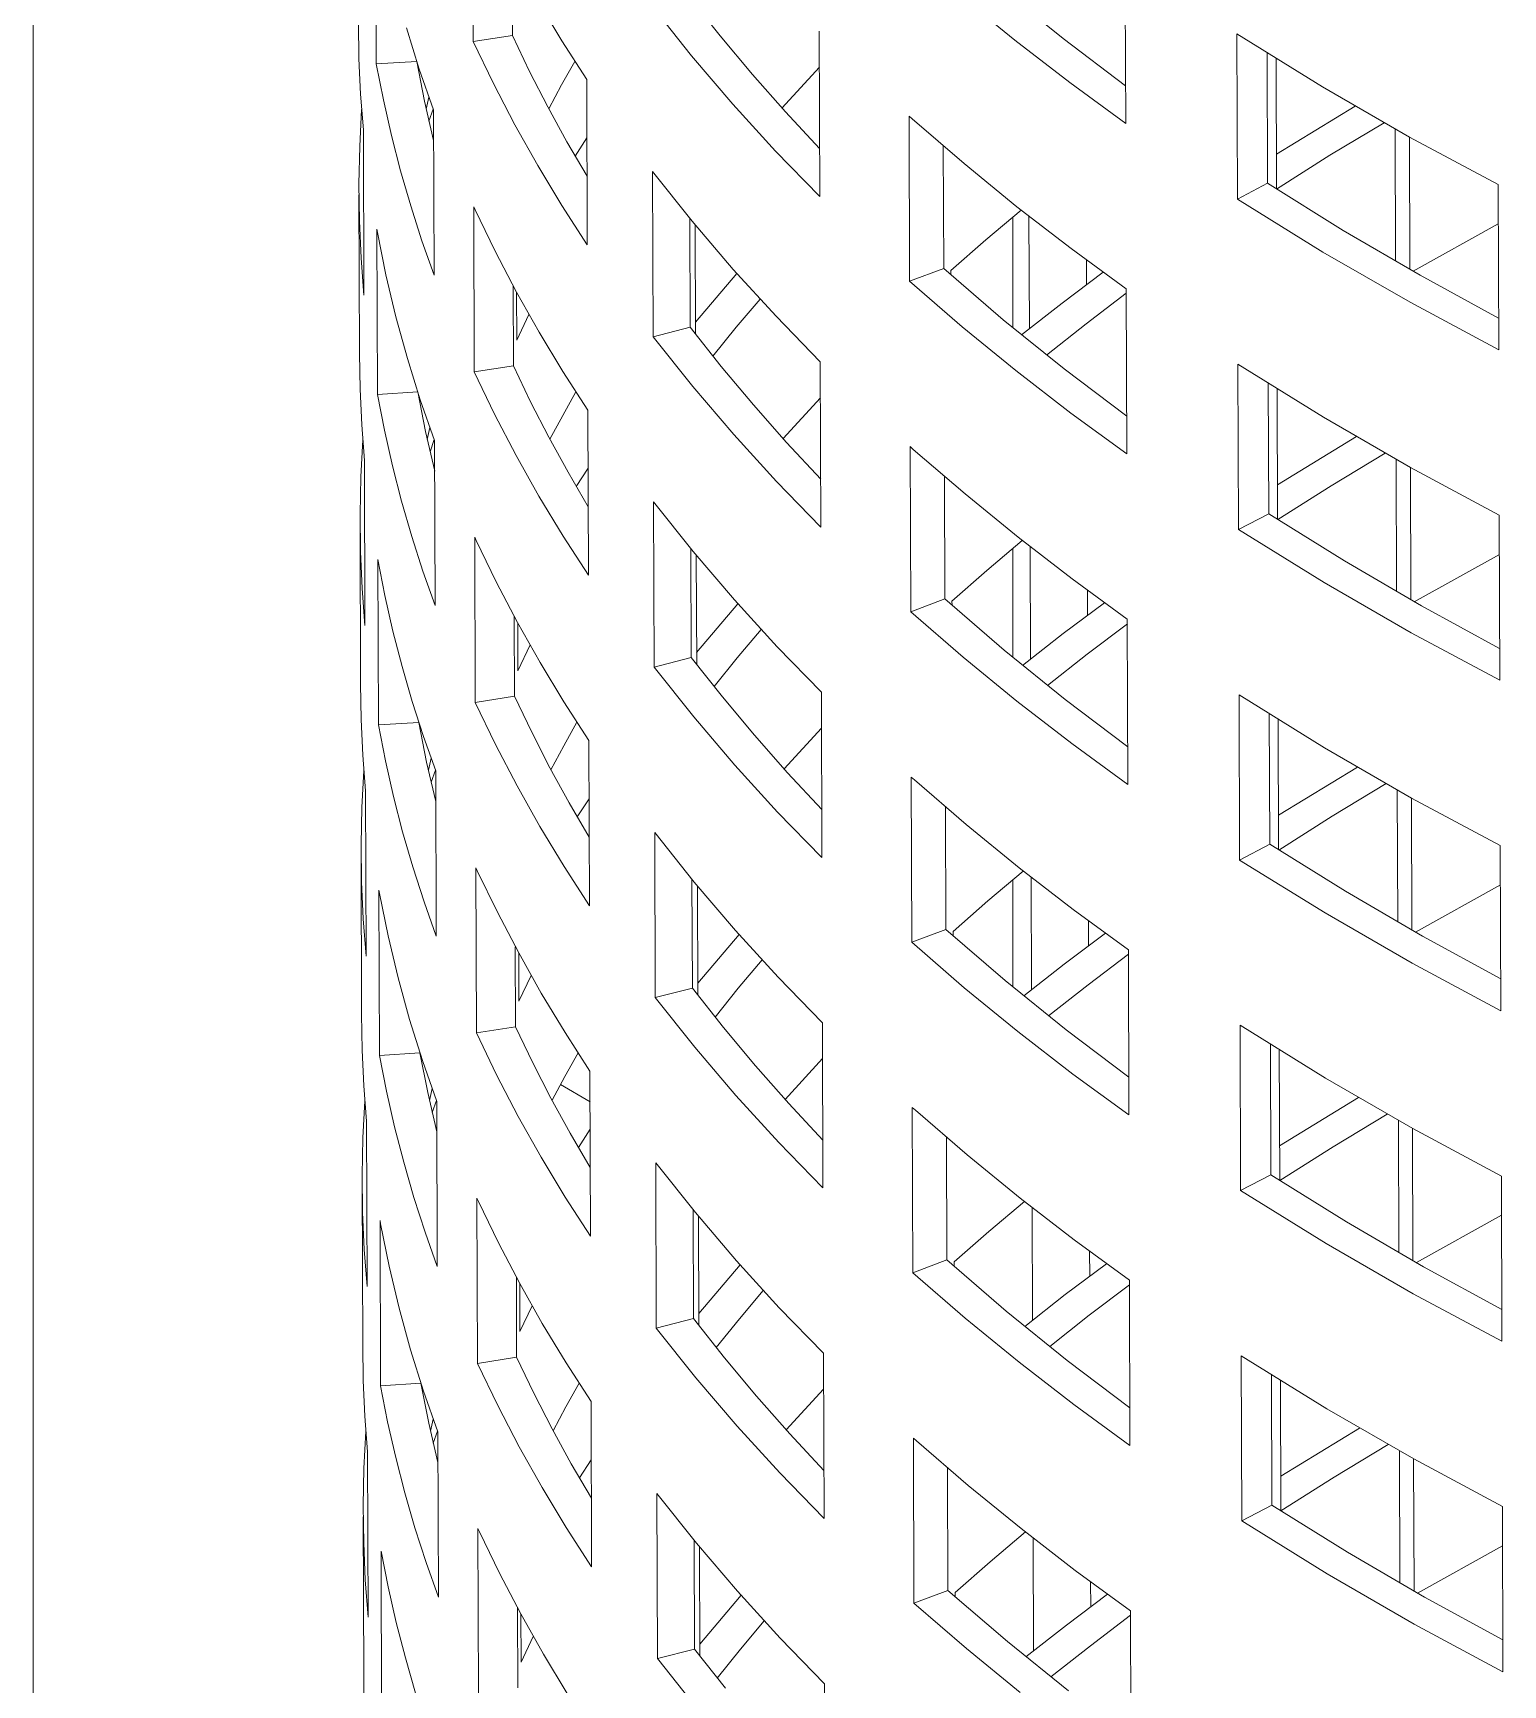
# Model space of a CAD drawing. Header units: millimetres. Extents: x 311 to 4068, y 1050 to 3803.
# Drawn here: x 3656.4 to 3728.9, y 2952.8 to 3034.3 of the extents above; entities that cross this region are included whole.
import ezdxf

# ---------------------------------------------------------------- set-up
doc = ezdxf.new("R2010")
doc.units = ezdxf.units.MM
doc.layers.add('ZANO_R', color=7, linetype='Continuous', lineweight=0)

msp = doc.modelspace()

# ---------------------------------------------------------------- linework, layer by layer
at = {"layer": 'ZANO_R'}
for p, q in [((3656.418, 2697.847), (3656.418, 3165.933)), ((3678.113, 3033.874), (3678.087, 3042.023)), ((3673.339, 3032.767), (3673.313, 3040.917)), ((3680.046, 3034.176), (3680.033, 3038.122)), ((3710.256, 3037.978), (3710.282, 3029.828)), ((3682.484, 3033.9), (3681.312, 3035.841)), ((3690.293, 3034.149), (3688.76, 3036.087)), ((3704.813, 3033.939), (3702.165, 3036.106)), ((3707.193, 3034.022), (3704.185, 3036.453)), ((3688.882, 3033.166), (3686.932, 3035.613)), ((3672.458, 3034.792), (3672.485, 3033.031)), ((3675.455, 3032.507), (3674.82, 3034.54)), ((3678.113, 3033.874), (3680.046, 3034.176)), ((3680.895, 3032.402), (3680.046, 3034.176)), ((3691.876, 3032.252), (3690.293, 3034.149)), ((3695.174, 3034.376), (3695.2, 3026.226)), ((3715.789, 3026.103), (3715.763, 3034.253)), ((3715.763, 3034.253), (3719.978, 3031.641)), ((3679.113, 3031.8), (3678.113, 3033.874)), ((3683.714, 3031.997), (3682.484, 3033.9)), ((3707.519, 3031.846), (3704.813, 3033.939)), ((3710.276, 3031.688), (3707.193, 3034.022)), ((3717.277, 3026.881), (3717.256, 3033.305)), ((3672.485, 3033.031), (3672.566, 3031.271)), ((3673.339, 3032.767), (3675.329, 3032.891)), ((3673.686, 3030.999), (3673.339, 3032.767)), ((3675.329, 3032.891), (3675.329, 3032.898)), ((3675.714, 3030.933), (3675.329, 3032.891)), ((3676.161, 3030.498), (3675.455, 3032.507)), ((3683.126, 3032.893), (3682.474, 3031.73)), ((3690.912, 3030.784), (3688.882, 3033.166)), ((3695.18, 3032.607), (3693.337, 3030.592)), ((3717.695, 3033.031), (3717.716, 3026.599)), ((3680.176, 3029.759), (3679.113, 3031.8)), ((3681.792, 3030.653), (3680.895, 3032.402)), ((3682.474, 3031.73), (3681.844, 3030.555)), ((3683.714, 3031.997), (3683.741, 3023.847)), ((3693.51, 3030.399), (3691.876, 3032.252)), ((3710.282, 3029.828), (3707.519, 3031.846)), ((3672.566, 3031.271), (3672.701, 3029.515)), ((3674.084, 3029.241), (3673.686, 3030.999)), ((3676.166, 3028.989), (3675.714, 3030.933)), ((3675.932, 3031.129), (3675.801, 3030.536)), ((3719.978, 3031.641), (3724.272, 3029.161)), ((3672.521, 3028.694), (3672.617, 3030.526)), ((3675.935, 3029.943), (3676.147, 3030.537)), ((3676.161, 3030.498), (3676.187, 3022.348)), ((3682.737, 3028.928), (3681.792, 3030.653)), ((3693.018, 3028.469), (3690.912, 3030.784)), ((3695.192, 3028.59), (3693.51, 3030.399)), ((3699.63, 3022.045), (3699.604, 3030.195)), ((3699.604, 3030.195), (3699.759, 3030.057)), ((3702.31, 3027.856), (3699.759, 3030.057)), ((3717.711, 3028.311), (3721.599, 3030.684)), ((3672.701, 3029.515), (3672.727, 3021.365)), ((3674.533, 3027.495), (3674.084, 3029.241)), ((3681.303, 3027.751), (3680.176, 3029.759)), ((3720.352, 3028.26), (3723.016, 3029.869)), ((3723.563, 3029.56), (3723.584, 3023.041)), ((3672.484, 3026.86), (3672.521, 3028.694)), ((3683.73, 3027.23), (3682.737, 3028.928)), ((3683.141, 3028.226), (3683.724, 3029.126)), ((3695.2, 3026.226), (3693.018, 3028.469)), ((3701.309, 3022.679), (3701.289, 3028.72)), ((3724.286, 3022.639), (3724.264, 3029.167)), ((3724.272, 3029.161), (3728.641, 3026.816)), ((3682.491, 3025.78), (3681.303, 3027.751)), ((3704.92, 3025.725), (3702.31, 3027.856)), ((3717.721, 3026.596), (3720.352, 3028.26)), ((3672.507, 3025.026), (3672.484, 3026.86)), ((3675.034, 3025.763), (3674.533, 3027.495)), ((3686.985, 3019.314), (3686.959, 3027.464)), ((3686.959, 3027.464), (3688.909, 3025.016)), ((3717.277, 3026.881), (3715.789, 3026.103)), ((3721.009, 3024.559), (3717.277, 3026.881)), ((3728.641, 3026.816), (3728.667, 3018.667)), ((3672.51, 3018.493), (3672.485, 3026.312)), ((3720.004, 3023.491), (3715.789, 3026.103)), ((3675.585, 3024.047), (3675.034, 3025.763)), ((3678.166, 3017.574), (3678.14, 3025.724)), ((3678.14, 3025.724), (3678.213, 3025.565)), ((3679.202, 3023.525), (3678.213, 3025.565)), ((3683.741, 3023.847), (3682.491, 3025.78)), ((3688.813, 3019.788), (3688.796, 3025.149)), ((3705.128, 3025.561), (3703.382, 3024.086)), ((3704.718, 3025.22), (3704.718, 3019.753)), ((3707.587, 3023.665), (3704.92, 3025.725)), ((3705.513, 3025.258), (3705.531, 3019.706)), ((3672.588, 3023.194), (3672.507, 3025.026)), ((3673.392, 3016.468), (3673.366, 3024.618)), ((3673.366, 3024.618), (3673.395, 3024.454)), ((3673.816, 3022.366), (3673.395, 3024.454)), ((3688.909, 3025.016), (3690.938, 3022.634)), ((3689.063, 3024.826), (3689.08, 3019.441)), ((3724.805, 3022.343), (3721.009, 3024.559)), ((3728.647, 3024.879), (3724.454, 3022.543)), ((3676.187, 3022.348), (3675.585, 3024.047)), ((3680.253, 3021.516), (3679.202, 3023.525)), ((3703.382, 3024.086), (3701.666, 3022.578)), ((3710.309, 3021.678), (3707.587, 3023.665)), ((3672.727, 3021.365), (3672.588, 3023.194)), ((3708.347, 3021.878), (3708.343, 3023.104)), ((3724.298, 3021.012), (3720.004, 3023.491)), ((3674.308, 3020.294), (3673.816, 3022.366)), ((3691.114, 3022.435), (3689.078, 3020.032)), ((3690.938, 3022.634), (3693.045, 3020.32)), ((3699.63, 3022.045), (3701.309, 3022.679)), ((3702.217, 3019.807), (3699.63, 3022.045)), ((3704.238, 3020.154), (3701.309, 3022.679)), ((3701.666, 3022.578), (3701.666, 3022.361)), ((3709.176, 3022.494), (3707.146, 3020.967)), ((3728.662, 3020.235), (3724.805, 3022.343)), ((3680.099, 3017.877), (3680.086, 3021.823)), ((3681.364, 3019.541), (3680.253, 3021.516)), ((3680.256, 3021.508), (3680.263, 3019.141)), ((3691.08, 3019.777), (3692.254, 3021.173)), ((3708.328, 3019.952), (3710.309, 3021.456)), ((3710.309, 3021.678), (3710.335, 3013.529)), ((3674.873, 3018.241), (3674.308, 3020.294)), ((3680.263, 3019.141), (3680.864, 3020.413)), ((3693.045, 3020.32), (3695.226, 3018.076)), ((3707.146, 3020.967), (3705.148, 3019.401)), ((3728.667, 3018.667), (3724.298, 3021.012)), ((3682.536, 3017.601), (3681.364, 3019.541)), ((3686.985, 3019.314), (3688.813, 3019.788)), ((3690.345, 3017.85), (3688.813, 3019.788)), ((3689.935, 3018.357), (3691.08, 3019.777)), ((3704.865, 3017.64), (3702.217, 3019.807)), ((3707.245, 3017.723), (3704.238, 3020.154)), ((3706.376, 3018.41), (3708.328, 3019.952)), ((3688.935, 3016.866), (3686.985, 3019.314)), ((3672.51, 3018.493), (3672.537, 3016.732)), ((3675.508, 3016.208), (3674.873, 3018.241)), ((3678.166, 3017.574), (3680.099, 3017.877)), ((3680.947, 3016.103), (3680.099, 3017.877)), ((3691.929, 3015.953), (3690.345, 3017.85)), ((3695.226, 3018.076), (3695.253, 3009.927)), ((3715.842, 3009.804), (3715.815, 3017.953)), ((3715.815, 3017.953), (3720.03, 3015.342)), ((3679.165, 3015.501), (3678.166, 3017.574)), ((3683.767, 3015.697), (3682.536, 3017.601)), ((3707.572, 3015.547), (3704.865, 3017.64)), ((3710.329, 3015.389), (3707.245, 3017.723)), ((3717.33, 3010.581), (3717.309, 3017.005)), ((3672.537, 3016.732), (3672.618, 3014.972)), ((3673.392, 3016.468), (3675.381, 3016.592)), ((3673.738, 3014.699), (3673.392, 3016.468)), ((3675.381, 3016.592), (3675.381, 3016.599)), ((3675.767, 3014.633), (3675.381, 3016.592)), ((3676.214, 3014.199), (3675.508, 3016.208)), ((3683.179, 3016.594), (3682.527, 3015.431)), ((3690.964, 3014.484), (3688.935, 3016.866)), ((3695.232, 3016.307), (3693.389, 3014.293)), ((3717.748, 3016.731), (3717.769, 3010.3)), ((3680.229, 3013.459), (3679.165, 3015.501)), ((3681.845, 3014.353), (3680.947, 3016.103)), ((3682.527, 3015.431), (3681.896, 3014.256)), ((3683.767, 3015.697), (3683.793, 3007.548)), ((3693.562, 3014.1), (3691.929, 3015.953)), ((3710.335, 3013.529), (3707.572, 3015.547)), ((3672.618, 3014.972), (3672.754, 3013.216)), ((3674.136, 3012.941), (3673.738, 3014.699)), ((3676.218, 3012.689), (3675.767, 3014.633)), ((3675.984, 3014.83), (3675.853, 3014.236)), ((3720.03, 3015.342), (3724.324, 3012.862)), ((3672.574, 3012.395), (3672.669, 3014.226)), ((3675.988, 3013.644), (3676.199, 3014.237)), ((3676.214, 3014.199), (3676.24, 3006.049)), ((3682.79, 3012.629), (3681.845, 3014.353)), ((3693.071, 3012.17), (3690.964, 3014.484)), ((3695.245, 3012.291), (3693.562, 3014.1)), ((3699.683, 3005.746), (3699.656, 3013.896)), ((3699.656, 3013.896), (3699.811, 3013.758)), ((3702.363, 3011.557), (3699.811, 3013.758)), ((3717.763, 3012.012), (3721.651, 3014.384)), ((3672.754, 3013.216), (3672.78, 3005.066)), ((3674.586, 3011.196), (3674.136, 3012.941)), ((3681.355, 3011.452), (3680.229, 3013.459)), ((3720.404, 3011.96), (3723.068, 3013.57)), ((3723.616, 3013.26), (3723.637, 3006.742)), ((3672.537, 3010.561), (3672.574, 3012.395)), ((3683.782, 3010.931), (3682.79, 3012.629)), ((3683.194, 3011.926), (3683.776, 3012.827)), ((3695.253, 3009.927), (3693.071, 3012.17)), ((3701.362, 3006.38), (3701.342, 3012.42)), ((3724.338, 3006.34), (3724.317, 3012.868)), ((3724.324, 3012.862), (3728.694, 3010.517)), ((3682.544, 3009.481), (3681.355, 3011.452)), ((3704.973, 3009.425), (3702.363, 3011.557)), ((3717.774, 3010.297), (3720.404, 3011.96)), ((3672.559, 3008.727), (3672.537, 3010.561)), ((3675.087, 3009.464), (3674.586, 3011.196)), ((3687.038, 3003.014), (3687.011, 3011.164)), ((3687.011, 3011.164), (3688.961, 3008.717)), ((3717.33, 3010.581), (3715.842, 3009.804)), ((3721.062, 3008.26), (3717.33, 3010.581)), ((3728.694, 3010.517), (3728.72, 3002.367)), ((3672.563, 3002.193), (3672.537, 3010.013)), ((3720.057, 3007.192), (3715.842, 3009.804)), ((3675.638, 3007.748), (3675.087, 3009.464)), ((3678.219, 3001.275), (3678.192, 3009.425)), ((3678.192, 3009.425), (3678.266, 3009.265)), ((3679.255, 3007.226), (3678.266, 3009.265)), ((3683.793, 3007.548), (3682.544, 3009.481)), ((3688.866, 3003.488), (3688.848, 3008.85)), ((3705.18, 3009.261), (3703.435, 3007.787)), ((3704.718, 3008.877), (3704.718, 3003.497)), ((3707.64, 3007.366), (3704.973, 3009.425)), ((3705.566, 3008.958), (3705.584, 3003.407)), ((3672.64, 3006.895), (3672.559, 3008.727)), ((3673.445, 3000.169), (3673.418, 3008.318)), ((3673.764, 3006.549), (3673.418, 3008.318)), ((3688.961, 3008.717), (3690.991, 3006.334)), ((3689.115, 3008.526), (3689.133, 3003.142)), ((3724.858, 3006.044), (3721.062, 3008.26)), ((3728.7, 3008.579), (3724.507, 3006.244)), ((3676.24, 3006.049), (3675.638, 3007.748)), ((3680.305, 3005.217), (3679.255, 3007.226)), ((3703.435, 3007.787), (3701.718, 3006.278)), ((3710.361, 3005.379), (3707.64, 3007.366)), ((3672.78, 3005.066), (3672.64, 3006.895)), ((3674.162, 3004.791), (3673.764, 3006.549)), ((3708.4, 3005.579), (3708.396, 3006.805)), ((3724.351, 3004.712), (3720.057, 3007.192)), ((3691.166, 3006.136), (3689.131, 3003.733)), ((3690.991, 3006.334), (3693.097, 3004.02)), ((3699.683, 3005.746), (3701.362, 3006.38)), ((3702.27, 3003.507), (3699.683, 3005.746)), ((3704.29, 3003.854), (3701.362, 3006.38)), ((3701.718, 3006.278), (3701.719, 3006.062)), ((3709.228, 3006.194), (3707.199, 3004.668)), ((3728.715, 3003.935), (3724.858, 3006.044)), ((3674.612, 3003.046), (3674.162, 3004.791)), ((3680.151, 3001.577), (3680.139, 3005.523)), ((3681.417, 3003.242), (3680.305, 3005.217)), ((3680.308, 3005.209), (3680.316, 3002.841)), ((3691.133, 3003.477), (3692.307, 3004.874)), ((3708.38, 3003.653), (3710.362, 3005.157)), ((3710.361, 3005.379), (3710.388, 2997.229)), ((3680.316, 3002.841), (3680.917, 3004.113)), ((3693.097, 3004.02), (3695.279, 3001.777)), ((3707.199, 3004.668), (3705.2, 3003.101)), ((3728.72, 3002.367), (3724.351, 3004.712)), ((3682.589, 3001.301), (3681.417, 3003.242)), ((3687.038, 3003.014), (3688.866, 3003.488)), ((3690.398, 3001.55), (3688.866, 3003.488)), ((3689.987, 3002.057), (3691.133, 3003.477)), ((3704.918, 3001.34), (3702.27, 3003.507)), ((3707.298, 3001.423), (3704.29, 3003.854)), ((3706.429, 3002.11), (3708.38, 3003.653)), ((3675.113, 3001.314), (3674.612, 3003.046)), ((3688.987, 3000.567), (3687.038, 3003.014)), ((3672.563, 3002.193), (3672.59, 3000.432)), ((3678.219, 3001.275), (3680.151, 3001.577)), ((3681, 2999.804), (3680.151, 3001.577)), ((3691.981, 2999.654), (3690.398, 3001.55)), ((3695.279, 3001.777), (3695.305, 2993.627)), ((3715.894, 2993.504), (3715.868, 3001.654)), ((3715.868, 3001.654), (3720.083, 2999.042)), ((3675.664, 2999.598), (3675.113, 3001.314)), ((3679.218, 2999.201), (3678.219, 3001.275)), ((3683.82, 2999.398), (3682.589, 3001.301)), ((3707.624, 2999.247), (3704.918, 3001.34)), ((3710.382, 2999.09), (3707.298, 3001.423)), ((3717.382, 2994.282), (3717.361, 3000.706)), ((3672.59, 3000.432), (3672.671, 2998.673)), ((3673.445, 3000.169), (3675.434, 3000.292)), ((3673.791, 2998.4), (3673.445, 3000.169)), ((3675.434, 3000.292), (3675.434, 3000.299)), ((3675.819, 2998.334), (3675.434, 3000.292)), ((3683.231, 3000.295), (3682.579, 2999.131)), ((3691.017, 2998.185), (3688.987, 3000.567)), ((3695.285, 3000.008), (3693.442, 2997.994)), ((3717.801, 3000.432), (3717.821, 2994)), ((3676.266, 2997.899), (3675.664, 2999.598)), ((3680.281, 2997.16), (3679.218, 2999.201)), ((3681.897, 2998.054), (3681, 2999.804)), ((3682.579, 2999.131), (3681.949, 2997.956)), ((3683.82, 2999.398), (3683.846, 2991.248)), ((3693.615, 2997.8), (3691.981, 2999.654)), ((3710.388, 2997.229), (3707.624, 2999.247)), ((3672.671, 2998.673), (3672.806, 2996.916)), ((3674.189, 2996.642), (3673.791, 2998.4)), ((3676.271, 2996.39), (3675.819, 2998.334)), ((3676.037, 2998.53), (3675.906, 2997.937)), ((3720.083, 2999.042), (3724.377, 2996.562)), ((3672.626, 2996.095), (3672.722, 2997.927)), ((3676.041, 2997.344), (3676.252, 2997.938)), ((3676.266, 2997.899), (3676.292, 2989.749)), ((3682.842, 2996.329), (3681.897, 2998.054)), ((3693.124, 2995.871), (3691.017, 2998.185)), ((3695.298, 2995.991), (3693.615, 2997.8)), ((3699.735, 2989.447), (3699.709, 2997.596)), ((3699.709, 2997.596), (3699.864, 2997.458)), ((3702.415, 2995.257), (3699.864, 2997.458)), ((3717.816, 2995.713), (3721.704, 2998.085)), ((3672.806, 2996.916), (3672.833, 2988.767)), ((3674.638, 2994.896), (3674.189, 2996.642)), ((3681.408, 2995.153), (3680.281, 2997.16)), ((3720.457, 2995.661), (3723.121, 2997.27)), ((3723.668, 2996.961), (3723.689, 2990.442)), ((3672.59, 2994.261), (3672.626, 2996.095)), ((3683.835, 2994.632), (3682.842, 2996.329)), ((3683.246, 2995.627), (3683.829, 2996.527)), ((3695.305, 2993.627), (3693.124, 2995.871)), ((3701.414, 2990.08), (3701.395, 2996.121)), ((3724.391, 2990.04), (3724.37, 2996.568)), ((3724.377, 2996.562), (3728.746, 2994.217)), ((3682.596, 2993.181), (3681.408, 2995.153)), ((3705.025, 2993.126), (3702.415, 2995.257)), ((3717.826, 2993.997), (3720.457, 2995.661)), ((3672.612, 2992.428), (3672.59, 2994.261)), ((3675.139, 2993.165), (3674.638, 2994.896)), ((3687.09, 2986.715), (3687.064, 2994.865)), ((3687.064, 2994.865), (3689.014, 2992.417)), ((3717.382, 2994.282), (3715.894, 2993.504)), ((3721.115, 2991.96), (3717.382, 2994.282)), ((3728.746, 2994.217), (3728.773, 2986.068)), ((3672.615, 2985.894), (3672.59, 2993.714)), ((3720.109, 2990.892), (3715.894, 2993.504)), ((3675.691, 2991.448), (3675.139, 2993.165)), ((3678.271, 2984.975), (3678.245, 2993.125)), ((3678.245, 2993.125), (3678.319, 2992.966)), ((3679.307, 2990.926), (3678.319, 2992.966)), ((3683.846, 2991.248), (3682.596, 2993.181)), ((3688.918, 2987.189), (3688.901, 2992.55)), ((3705.233, 2992.962), (3703.487, 2991.487)), ((3707.692, 2991.066), (3705.025, 2993.126)), ((3705.618, 2992.659), (3705.636, 2987.107)), ((3672.693, 2990.595), (3672.612, 2992.428)), ((3673.497, 2983.869), (3673.471, 2992.019)), ((3673.471, 2992.019), (3673.501, 2991.855)), ((3673.921, 2989.767), (3673.501, 2991.855)), ((3689.014, 2992.417), (3691.043, 2990.035)), ((3689.168, 2992.227), (3689.185, 2986.842)), ((3704.718, 2992.533), (3704.718, 2987.242)), ((3724.911, 2989.744), (3721.115, 2991.96)), ((3728.752, 2992.28), (3724.56, 2989.944)), ((3676.292, 2989.749), (3675.691, 2991.448)), ((3680.358, 2988.918), (3679.307, 2990.926)), ((3703.487, 2991.487), (3701.771, 2989.979)), ((3710.414, 2989.08), (3707.692, 2991.066)), ((3672.833, 2988.767), (3672.693, 2990.595)), ((3708.453, 2989.279), (3708.449, 2990.505)), ((3724.403, 2988.413), (3720.109, 2990.892)), ((3674.414, 2987.695), (3673.921, 2989.767)), ((3691.219, 2989.837), (3689.184, 2987.433)), ((3691.043, 2990.035), (3693.15, 2987.721)), ((3699.735, 2989.447), (3701.414, 2990.08)), ((3702.323, 2987.208), (3699.735, 2989.447)), ((3704.343, 2987.555), (3701.414, 2990.08)), ((3701.771, 2989.979), (3701.772, 2989.762)), ((3709.281, 2989.895), (3707.252, 2988.368)), ((3728.767, 2987.636), (3724.911, 2989.744)), ((3680.204, 2985.278), (3680.191, 2989.224)), ((3681.47, 2986.942), (3680.358, 2988.918)), ((3680.361, 2988.91), (3680.369, 2986.542)), ((3691.185, 2987.178), (3692.359, 2988.574)), ((3708.433, 2987.353), (3710.415, 2988.857)), ((3710.414, 2989.08), (3710.44, 2980.93)), ((3674.978, 2985.642), (3674.414, 2987.695)), ((3680.369, 2986.542), (3680.969, 2987.814)), ((3693.15, 2987.721), (3695.332, 2985.477)), ((3707.252, 2988.368), (3705.253, 2986.802)), ((3728.773, 2986.068), (3724.403, 2988.413)), ((3682.641, 2985.002), (3681.47, 2986.942)), ((3687.09, 2986.715), (3688.918, 2987.189)), ((3690.45, 2985.251), (3688.918, 2987.189)), ((3690.04, 2985.758), (3691.185, 2987.178)), ((3704.971, 2985.041), (3702.323, 2987.208)), ((3707.351, 2985.124), (3704.343, 2987.555)), ((3706.481, 2985.811), (3708.433, 2987.353)), ((3689.04, 2984.267), (3687.09, 2986.715)), ((3672.616, 2985.894), (3672.642, 2984.133)), ((3675.613, 2983.609), (3674.978, 2985.642)), ((3678.271, 2984.975), (3680.204, 2985.278)), ((3681.053, 2983.504), (3680.204, 2985.278)), ((3692.034, 2983.354), (3690.45, 2985.251)), ((3695.332, 2985.477), (3695.358, 2977.328)), ((3715.947, 2977.205), (3715.92, 2985.354)), ((3715.92, 2985.354), (3720.136, 2982.743)), ((3679.271, 2982.902), (3678.271, 2984.975)), ((3683.872, 2983.098), (3682.641, 2985.002)), ((3707.677, 2982.948), (3704.971, 2985.041)), ((3710.434, 2982.79), (3707.351, 2985.124)), ((3717.435, 2977.982), (3717.414, 2984.406)), ((3672.642, 2984.133), (3672.724, 2982.373)), ((3673.497, 2983.869), (3675.487, 2983.993)), ((3673.843, 2982.1), (3673.497, 2983.869)), ((3675.487, 2983.993), (3675.487, 2984)), ((3675.872, 2982.035), (3675.487, 2983.993)), ((3676.319, 2981.6), (3675.613, 2983.609)), ((3683.284, 2983.995), (3682.632, 2982.832)), ((3691.069, 2981.885), (3689.04, 2984.267)), ((3695.337, 2983.709), (3693.495, 2981.694)), ((3717.853, 2984.132), (3717.874, 2977.701)), ((3680.334, 2980.86), (3679.271, 2982.902)), ((3681.95, 2981.754), (3681.053, 2983.504)), ((3682.632, 2982.832), (3682.002, 2981.657)), ((3683.872, 2983.098), (3683.898, 2974.949)), ((3693.668, 2981.501), (3692.034, 2983.354)), ((3710.44, 2980.93), (3707.677, 2982.948)), ((3672.724, 2982.373), (3672.859, 2980.617)), ((3674.241, 2980.342), (3673.843, 2982.1)), ((3676.324, 2980.09), (3675.872, 2982.035)), ((3676.089, 2982.231), (3675.959, 2981.638)), ((3683.877, 2981.584), (3682.413, 2982.43)), ((3720.136, 2982.743), (3724.43, 2980.263)), ((3672.679, 2979.796), (3672.774, 2981.627)), ((3676.093, 2981.045), (3676.304, 2981.639)), ((3676.319, 2981.6), (3676.345, 2973.45)), ((3682.895, 2980.03), (3681.95, 2981.754)), ((3693.176, 2979.571), (3691.069, 2981.885)), ((3695.35, 2979.692), (3693.668, 2981.501)), ((3699.788, 2973.147), (3699.762, 2981.297)), ((3699.762, 2981.297), (3699.917, 2981.159)), ((3702.468, 2978.958), (3699.917, 2981.159)), ((3717.868, 2979.413), (3721.756, 2981.785)), ((3672.859, 2980.617), (3672.885, 2972.467)), ((3674.691, 2978.597), (3674.241, 2980.342)), ((3681.461, 2978.853), (3680.334, 2980.86)), ((3720.509, 2979.362), (3723.174, 2980.971)), ((3723.721, 2980.661), (3723.742, 2974.143)), ((3672.642, 2977.962), (3672.679, 2979.796)), ((3683.888, 2978.332), (3682.895, 2980.03)), ((3683.299, 2979.327), (3683.881, 2980.228)), ((3695.358, 2977.328), (3693.176, 2979.571)), ((3701.467, 2973.781), (3701.447, 2979.821)), ((3724.443, 2973.741), (3724.422, 2980.269)), ((3724.43, 2980.263), (3728.799, 2977.918)), ((3682.649, 2976.882), (3681.461, 2978.853)), ((3705.078, 2976.827), (3702.468, 2978.958)), ((3717.879, 2977.698), (3720.509, 2979.362)), ((3672.664, 2976.128), (3672.642, 2977.962)), ((3675.192, 2976.865), (3674.691, 2978.597)), ((3687.143, 2970.416), (3687.117, 2978.565)), ((3687.117, 2978.565), (3689.066, 2976.118)), ((3717.435, 2977.982), (3715.947, 2977.205)), ((3721.167, 2975.661), (3717.435, 2977.982)), ((3728.799, 2977.918), (3728.825, 2969.768)), ((3672.668, 2969.594), (3672.643, 2977.414)), ((3720.162, 2974.593), (3715.947, 2977.205)), ((3675.743, 2975.149), (3675.192, 2976.865)), ((3678.324, 2968.676), (3678.298, 2976.826)), ((3678.298, 2976.826), (3678.371, 2976.666)), ((3679.36, 2974.627), (3678.371, 2976.666)), ((3683.898, 2974.949), (3682.649, 2976.882)), ((3688.971, 2970.89), (3688.954, 2976.251)), ((3705.286, 2976.662), (3703.54, 2975.188)), ((3707.745, 2974.767), (3705.078, 2976.827)), ((3705.671, 2976.359), (3705.689, 2970.808)), ((3672.745, 2974.296), (3672.664, 2976.128)), ((3673.55, 2967.57), (3673.524, 2975.719)), ((3673.524, 2975.719), (3673.553, 2975.555)), ((3673.974, 2973.468), (3673.553, 2975.555)), ((3689.066, 2976.118), (3691.096, 2973.735)), ((3689.221, 2975.927), (3689.238, 2970.543)), ((3724.963, 2973.445), (3721.167, 2975.661)), ((3728.805, 2975.98), (3724.612, 2973.645)), ((3676.345, 2973.45), (3675.743, 2975.149)), ((3680.41, 2972.618), (3679.36, 2974.627)), ((3703.54, 2975.188), (3701.824, 2973.68)), ((3710.467, 2972.78), (3707.745, 2974.767)), ((3672.885, 2972.467), (3672.745, 2974.296)), ((3708.505, 2972.98), (3708.501, 2974.206)), ((3724.456, 2972.113), (3720.162, 2974.593)), ((3674.466, 2971.396), (3673.974, 2973.468)), ((3691.271, 2973.537), (3689.236, 2971.134)), ((3691.096, 2973.735), (3693.203, 2971.421)), ((3699.788, 2973.147), (3701.467, 2973.781)), ((3702.375, 2970.908), (3699.788, 2973.147)), ((3704.395, 2971.255), (3701.467, 2973.781)), ((3701.824, 2973.68), (3701.824, 2973.463)), ((3709.333, 2973.595), (3707.304, 2972.069)), ((3728.82, 2971.336), (3724.963, 2973.445)), ((3680.257, 2968.979), (3680.244, 2972.924)), ((3681.522, 2970.643), (3680.41, 2972.618)), ((3680.414, 2972.61), (3680.421, 2970.242)), ((3691.238, 2970.878), (3692.412, 2972.275)), ((3708.486, 2971.054), (3710.467, 2972.558)), ((3710.467, 2972.78), (3710.493, 2964.63)), ((3675.031, 2969.342), (3674.466, 2971.396)), ((3680.421, 2970.242), (3681.022, 2971.514)), ((3693.203, 2971.421), (3695.384, 2969.178)), ((3707.304, 2972.069), (3705.306, 2970.502)), ((3728.825, 2969.768), (3724.456, 2972.113)), ((3682.694, 2968.702), (3681.522, 2970.643)), ((3687.143, 2970.416), (3688.971, 2970.89)), ((3690.503, 2968.951), (3688.971, 2970.89)), ((3690.092, 2969.458), (3691.238, 2970.878)), ((3705.023, 2968.741), (3702.375, 2970.908)), ((3707.403, 2968.824), (3704.395, 2971.255)), ((3706.534, 2969.512), (3708.486, 2971.054)), ((3689.093, 2967.968), (3687.143, 2970.416)), ((3672.668, 2969.594), (3672.695, 2967.833)), ((3675.666, 2967.31), (3675.031, 2969.342)), ((3678.324, 2968.676), (3680.257, 2968.979)), ((3681.105, 2967.205), (3680.257, 2968.979)), ((3692.087, 2967.055), (3690.503, 2968.951)), ((3695.384, 2969.178), (3695.411, 2961.028)), ((3715.999, 2960.905), (3715.973, 2969.055)), ((3715.973, 2969.055), (3720.188, 2966.443)), ((3679.323, 2966.602), (3678.324, 2968.676)), ((3683.925, 2966.799), (3682.694, 2968.702)), ((3707.73, 2966.648), (3705.023, 2968.741)), ((3710.487, 2966.491), (3707.403, 2968.824)), ((3717.487, 2961.683), (3717.467, 2968.107)), ((3672.695, 2967.833), (3672.776, 2966.074)), ((3673.55, 2967.57), (3675.539, 2967.694)), ((3673.896, 2965.801), (3673.55, 2967.57)), ((3675.539, 2967.694), (3675.539, 2967.7)), ((3675.925, 2965.735), (3675.539, 2967.694)), ((3676.371, 2965.3), (3675.666, 2967.31)), ((3683.337, 2967.696), (3682.685, 2966.533)), ((3691.122, 2965.586), (3689.093, 2967.968)), ((3695.39, 2967.409), (3693.547, 2965.395)), ((3717.906, 2967.833), (3717.927, 2961.402)), ((3680.387, 2964.561), (3679.323, 2966.602)), ((3682.002, 2965.455), (3681.105, 2967.205)), ((3682.685, 2966.533), (3682.054, 2965.358)), ((3683.925, 2966.799), (3683.951, 2958.649)), ((3693.72, 2965.201), (3692.087, 2967.055)), ((3710.493, 2964.63), (3707.73, 2966.648)), ((3672.776, 2966.074), (3672.912, 2964.317)), ((3674.294, 2964.043), (3673.896, 2965.801)), ((3676.376, 2963.791), (3675.925, 2965.735)), ((3676.142, 2965.932), (3676.011, 2965.338)), ((3720.188, 2966.443), (3724.482, 2963.964)), ((3672.732, 2963.496), (3672.827, 2965.328)), ((3676.146, 2964.745), (3676.357, 2965.339)), ((3676.371, 2965.3), (3676.398, 2957.151)), ((3682.948, 2963.73), (3682.002, 2965.455)), ((3693.229, 2963.272), (3691.122, 2965.586)), ((3695.403, 2963.392), (3693.72, 2965.201)), ((3699.841, 2956.848), (3699.814, 2964.997)), ((3699.814, 2964.997), (3699.969, 2964.859)), ((3702.521, 2962.658), (3699.969, 2964.859)), ((3717.921, 2963.114), (3721.809, 2965.486)), ((3672.912, 2964.317), (3672.938, 2956.168)), ((3674.744, 2962.297), (3674.294, 2964.043)), ((3681.513, 2962.554), (3680.387, 2964.561)), ((3720.562, 2963.062), (3723.226, 2964.671)), ((3723.774, 2964.362), (3723.795, 2957.843)), ((3672.695, 2961.663), (3672.732, 2963.496)), ((3683.94, 2962.033), (3682.948, 2963.73)), ((3683.352, 2963.028), (3683.934, 2963.928)), ((3695.411, 2961.028), (3693.229, 2963.272)), ((3701.519, 2957.481), (3701.5, 2963.522)), ((3724.496, 2957.441), (3724.475, 2963.969)), ((3724.482, 2963.964), (3728.851, 2961.618)), ((3682.702, 2960.582), (3681.513, 2962.554)), ((3705.131, 2960.527), (3702.521, 2962.658)), ((3717.931, 2961.399), (3720.562, 2963.062)), ((3672.717, 2959.829), (3672.695, 2961.663)), ((3675.244, 2960.566), (3674.744, 2962.297)), ((3687.195, 2954.116), (3687.169, 2962.266)), ((3687.169, 2962.266), (3689.119, 2959.818)), ((3717.487, 2961.683), (3715.999, 2960.905)), ((3721.22, 2959.361), (3717.487, 2961.683)), ((3728.851, 2961.618), (3728.878, 2953.469)), ((3672.72, 2953.295), (3672.695, 2961.115)), ((3720.214, 2958.293), (3715.999, 2960.905)), ((3675.796, 2958.85), (3675.244, 2960.566)), ((3678.377, 2952.377), (3678.35, 2960.526)), ((3678.35, 2960.526), (3678.424, 2960.367)), ((3679.412, 2958.327), (3678.424, 2960.367)), ((3683.951, 2958.649), (3682.702, 2960.582)), ((3689.024, 2954.59), (3689.006, 2959.952)), ((3705.338, 2960.363), (3703.593, 2958.889)), ((3707.798, 2958.467), (3705.131, 2960.527)), ((3705.724, 2960.06), (3705.742, 2954.509)), ((3672.798, 2957.996), (3672.717, 2959.829)), ((3673.602, 2951.27), (3673.576, 2959.42)), ((3673.576, 2959.42), (3673.922, 2957.651)), ((3689.119, 2959.818), (3691.148, 2957.436)), ((3689.273, 2959.628), (3689.291, 2954.244)), ((3725.016, 2957.145), (3721.22, 2959.361)), ((3728.858, 2959.681), (3724.665, 2957.345)), ((3676.398, 2957.151), (3675.796, 2958.85)), ((3680.463, 2956.319), (3679.412, 2958.327)), ((3703.593, 2958.889), (3701.876, 2957.38)), ((3710.519, 2956.481), (3707.798, 2958.467)), ((3672.938, 2956.168), (3672.798, 2957.996)), ((3673.922, 2957.651), (3674.32, 2955.893)), ((3708.558, 2956.68), (3708.554, 2957.906)), ((3724.509, 2955.814), (3720.214, 2958.293)), ((3691.324, 2957.238), (3689.289, 2954.834)), ((3691.148, 2957.436), (3693.255, 2955.122)), ((3699.841, 2956.848), (3701.519, 2957.481)), ((3702.428, 2954.609), (3699.841, 2956.848)), ((3704.448, 2954.956), (3701.519, 2957.481)), ((3701.876, 2957.38), (3701.877, 2957.164)), ((3709.386, 2957.296), (3707.357, 2955.769)), ((3728.873, 2955.037), (3725.016, 2957.145)), ((3674.32, 2955.893), (3674.77, 2954.148)), ((3680.309, 2952.679), (3680.296, 2956.625)), ((3681.575, 2954.343), (3680.463, 2956.319)), ((3680.466, 2956.311), (3680.474, 2953.943)), ((3691.291, 2954.579), (3692.465, 2955.975)), ((3708.538, 2954.755), (3710.52, 2956.258)), ((3710.519, 2956.481), (3710.545, 2948.331)), ((3680.474, 2953.943), (3681.075, 2955.215)), ((3693.255, 2955.122), (3695.437, 2952.879)), ((3707.357, 2955.769), (3705.358, 2954.203)), ((3728.878, 2953.469), (3724.509, 2955.814)), ((3682.747, 2952.403), (3681.575, 2954.343)), ((3687.195, 2954.116), (3689.024, 2954.59)), ((3690.556, 2952.652), (3689.024, 2954.59)), ((3690.145, 2953.159), (3691.291, 2954.579)), ((3705.076, 2952.442), (3702.428, 2954.609)), ((3707.456, 2952.525), (3704.448, 2954.956)), ((3706.586, 2953.212), (3708.538, 2954.755)), ((3674.77, 2954.148), (3675.271, 2952.416)), ((3689.145, 2951.668), (3687.195, 2954.116)), ((3672.721, 2953.295), (3672.748, 2951.534)), ((3695.437, 2952.879), (3695.463, 2944.729))]:
    msp.add_line(p, q, dxfattribs=at)

doc.saveas('drawing.dxf')
